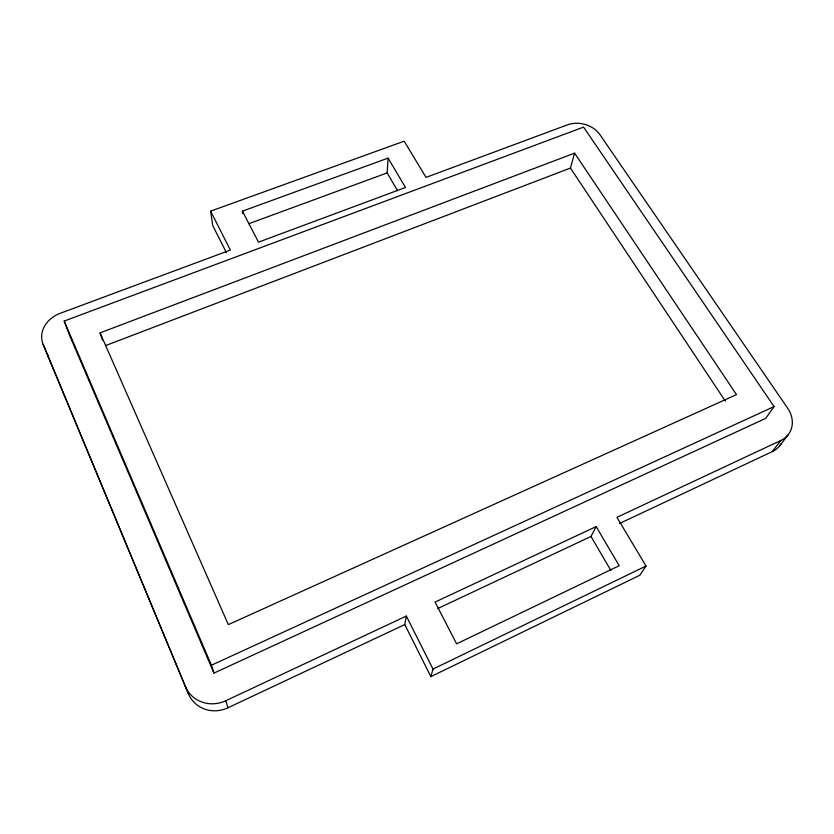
<?xml version="1.0" encoding="UTF-8"?>
<svg xmlns="http://www.w3.org/2000/svg" width="834" height="834" viewBox="0 0 834 834"><rect width="100%" height="100%" fill="white"/><g stroke="black" fill="none" stroke-linecap="round" stroke-linejoin="round"><path stroke-width="1.25" d="M397.63 190.778L387.143 172.919L388.112 158.116L242.413 211.148L242.663 213.546M780.697 440.55L616.941 517.33L646.027 566.025L639.814 575.241L430.865 676.624L404.782 624.562L406.325 616.076L225.764 700.737A31.473 29.649 -38.2 0 1 185.304 686.34L43.128 344.348A27.803 23.175 -14.9 0 1 60.173 313.313L230.351 250.085L210.627 211.148L404.198 141.175L426.028 177.392L567.443 124.86A24.144 19.015 13.3 0 1 599.896 134.639L787.682 408.233A27.678 23.018 29.6 0 1 780.697 440.55L772.305 451.601L619.61 523.46M725.33 401.102L570.446 168.061L574.584 153.143L100.07 332.86L102.436 340.053M430.865 676.624L432.992 669.076L406.325 616.076M437.652 608.591L590.993 536.45L596.164 526.577L619.182 565.713L456.615 643.838L435.077 602.085L596.164 526.577M774.067 406.575L765.716 418.376L213.952 673.111L69.232 334.507L64.208 321.048L583.56 127.102L774.067 406.575L211.409 665.23L213.952 673.111M779.519 446.013L788.015 434.889M432.992 669.076L646.027 566.025M185.304 686.34L188.359 693.659A30.848 29.075 -39.6 0 0 227.974 707.774L404.782 624.562M105.616 345.578L570.446 168.061M248.803 223.72L387.143 172.919M574.584 153.143L736.495 394.618L228.339 624.614L100.07 332.86M388.112 158.116L405.48 187.473L258.509 242.152L242.413 211.148M590.993 536.45L610.915 570.55M226.421 252.681L212.722 225.524L210.627 211.148M64.208 321.048L211.409 665.23M43.128 344.348L188.359 693.659M225.764 700.737L227.974 707.774M781.208 443.552A27.168 22.716 30 0 1 772.305 451.601M48.487 357.202A27.282 22.872 -15.2 0 1 47.548 354.335"/></g></svg>
